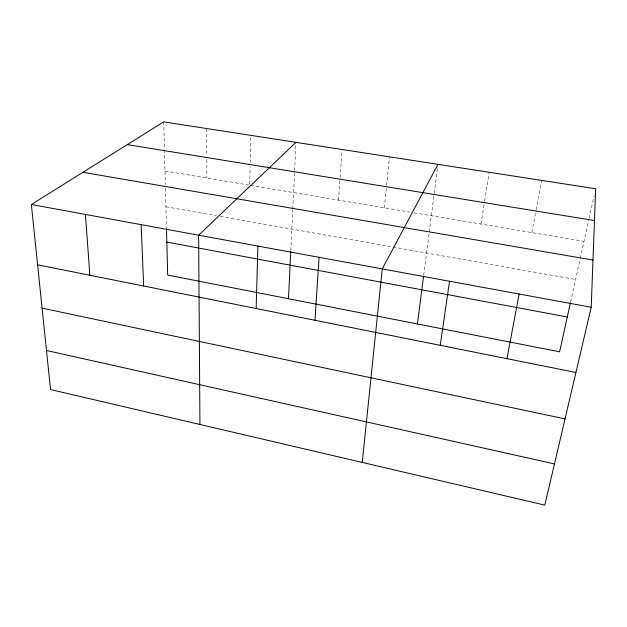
<?xml version="1.0" encoding="UTF-8"?>
<svg xmlns="http://www.w3.org/2000/svg" width="627" height="627" viewBox="0 0 627 627"><rect width="100%" height="100%" fill="white"/><g stroke="black" fill="none" stroke-linecap="round" stroke-linejoin="round"><path stroke-width="0.47" stroke-dasharray="3.13 2.35" d="M249.758 184.228L250.157 166.641M250.244 162.738L250.863 135.377M290.803 250.541L292.746 209.873M292.793 208.916L295.975 142.36M338.431 200.107L340.014 178.703M340.085 177.731L342.177 149.508M384.343 207.819L386.483 186.658M386.577 185.694L389.492 156.836M423.68 275.269L429.142 232.93M429.26 231.974L434.103 194.394M434.229 193.422L437.85 165.316M480.98 224.051L484.475 201.996M484.624 201.04L489.185 172.276M531.853 232.593L535.983 210.766M536.163 209.818L541.728 180.411M570.609 301.979L580.014 259.46M580.226 258.504L588.878 219.356M589.09 218.4L594.169 195.452M164.987 170.975L248.786 185.051M250.69 185.373L410.254 212.169M414.086 212.812L584.019 241.356M165.912 206.745L216.495 215.727M220.312 216.401L392.094 246.897M393.051 247.069L575.586 279.47M163.725 121.881L164.415 148.834M164.439 149.798L165.34 184.51M165.434 188.374L166.453 227.773M206.785 128.551L206.839 155.708M206.847 159.587L206.886 178.013"/><path stroke-width="0.94" d="M256.145 308.515L257.909 246.082M591.214 307.261L595.65 188.758L163.725 121.881L31.35 204.504L50.536 389.539L544.808 505.119L591.214 307.261L31.35 204.504M288.491 298.726L290.756 251.513M314.997 320.287L319.088 257.313M362.241 462.428L382.258 268.912L437.975 164.345M417.41 323.963L423.562 276.241M440.24 345.336L449.535 281.257M506.953 358.675L519.14 294.032M570.405 302.919L559.59 351.802L167.675 275.073L166.476 228.73M295.975 142.36L198.626 235.203L199.942 424.479M127.305 144.618L594.459 220.539M82.96 172.284L592.985 260.064M166.821 242.108L567.294 316.988M37.604 264.806L575.923 372.469M42.095 308.139L565.029 418.891M46.492 350.493L554.472 463.909M85.429 214.426L89.857 275.261M141.161 224.654L143.654 286.014"/></g></svg>
